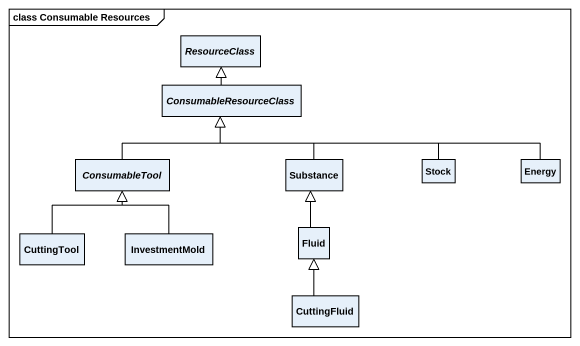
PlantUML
@startuml
mainframe class Consumable Resources
hide circle
hide empty members
abstract class ResourceClass
abstract class ConsumableResourceClass
abstract class ConsumableTool
class Substance
class Stock
class Energy
class CuttingTool
class InvestmentMold
class Fluid
class CuttingFluid
ConsumableResourceClass -up-|> ResourceClass
ConsumableTool -up-|> ConsumableResourceClass
Substance -up-|> ConsumableResourceClass
Stock -left-|> ConsumableResourceClass
Energy -left-|> ConsumableResourceClass
CuttingTool -up-|> ConsumableTool
InvestmentMold -up-|> ConsumableTool
Fluid -up-|> Substance
CuttingFluid -up-|> Fluid
@enduml
